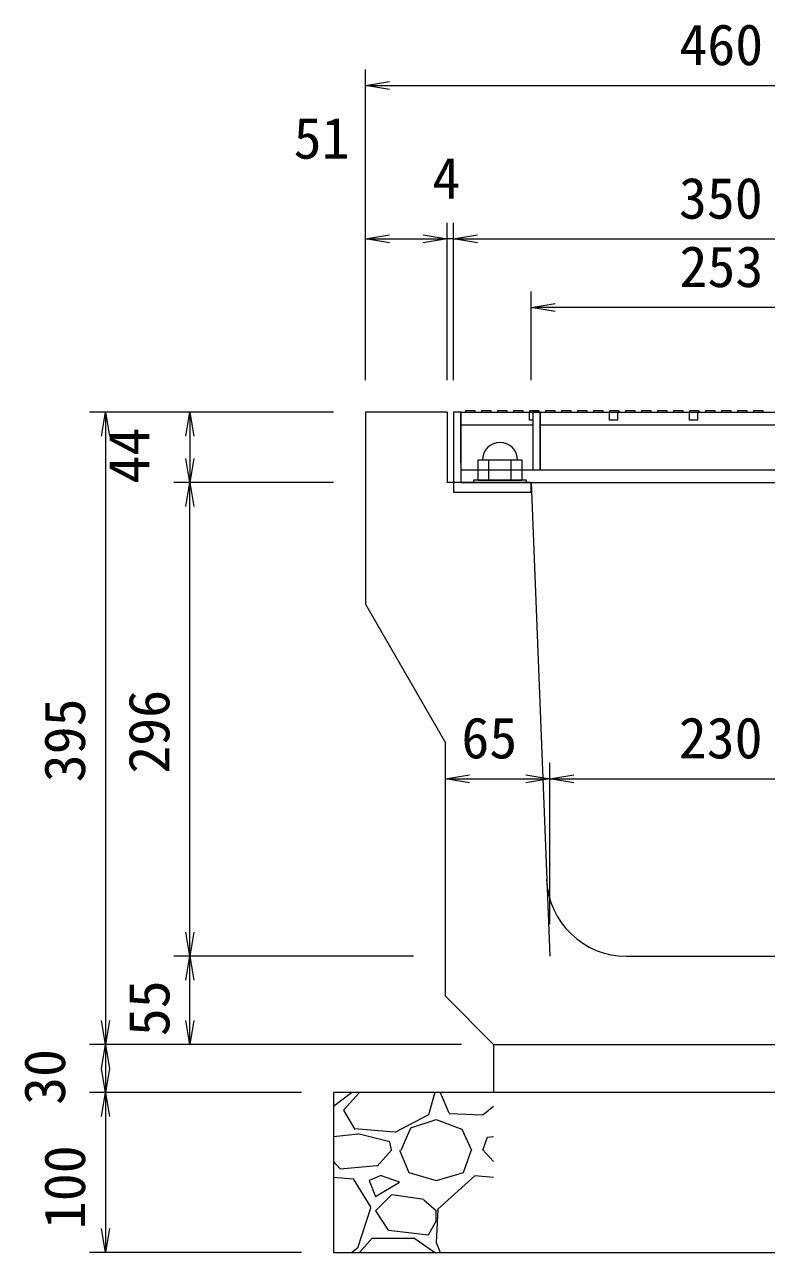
# Model space of a CAD drawing. Units: millimetres, scale not verified. Extents: x -2 to 84098, y 4 to 59404.
# Drawn here: x 11008 to 15645, y 43435 to 51106 of the extents above; entities that cross this region are included whole.
import ezdxf
from ezdxf.enums import TextEntityAlignment as Align

# ---------------------------------------------------------------- set-up
doc = ezdxf.new("R2010")
doc.units = ezdxf.units.MM
doc.header["$LTSCALE"] = 100
for name, color, linetype, lineweight in [('0_2', 7, 'Continuous', 18), ('D-STR-DIM（寸法）', 7, 'Continuous', 18), ('D-STR-STRn（構造物）', 7, 'Continuous', 18), ('D-STR（構造物外形線）', 1, 'Continuous', 18)]:
    doc.layers.add(name, color=color, linetype=linetype, lineweight=lineweight)
doc.styles.add('ＭＳ ゴシック', font='')
doc.styles.get('ＭＳ ゴシック').set_extended_font_data('MS Gothic')

msp = doc.modelspace()

# ---------------------------------------------------------------- linework, layer by layer
at = {"layer": '0_2'}
for p, q in [((13139.8, 50725.9), (13289.8, 50750.9)), ((13289.8, 50700.9), (13139.8, 50725.9)), ((13139.8, 50725.9), (13159.8, 50725.9)), ((13139.8, 49766.7), (13289.8, 49791.7)), ((13499.8, 49791.7), (13649.8, 49766.7)), ((13499.8, 49791.7), (13649.8, 49766.7)), ((13689.8, 49766.7), (13839.8, 49791.7)), ((13689.8, 49766.7), (13839.8, 49791.7)), ((13289.8, 49741.7), (13139.8, 49766.7)), ((13139.8, 49766.7), (13159.8, 49766.7)), ((13649.8, 49766.7), (13499.8, 49741.7)), ((13649.8, 49766.7), (13499.8, 49741.7)), ((13649.8, 49766.7), (13629.8, 49766.7)), ((13649.8, 49766.7), (13629.8, 49766.7)), ((13839.8, 49741.7), (13689.8, 49766.7)), ((13689.8, 49766.7), (13709.8, 49766.7)), ((13839.8, 49741.7), (13689.8, 49766.7)), ((13689.8, 49766.7), (13709.8, 49766.7)), ((14174.8, 49339.2), (14324.8, 49364.2)), ((14324.8, 49314.2), (14174.8, 49339.2)), ((14174.8, 49339.2), (14194.8, 49339.2)), ((11488.8, 48535.4), (11513.8, 48685.4)), ((11513.8, 48685.4), (11538.8, 48535.4)), ((11513.8, 48685.4), (11513.8, 48665.4)), ((12015.8, 48535.4), (12040.8, 48685.4)), ((12040.8, 48685.4), (12065.8, 48535.4)), ((12040.8, 48685.4), (12040.8, 48665.4)), ((12040.8, 48245.4), (12015.8, 48395.4)), ((12065.8, 48395.4), (12040.8, 48245.4)), ((14118.4, 48385.4), (13841.3, 48385.4)), ((13841.3, 48385.4), (13841.3, 48260.4)), ((13910.6, 48260.4), (13910.6, 48385.4)), ((14049.1, 48260.4), (14049.1, 48385.4)), ((14118.4, 48260.4), (14118.4, 48385.4)), ((12040.8, 48245.4), (12040.8, 48265.4)), ((14144.8, 48260.4), (13814.8, 48260.4)), ((13814.8, 48260.4), (13814.8, 48245.4)), ((13841.3, 48260.4), (14118.4, 48260.4)), ((14144.8, 48245.4), (14144.8, 48260.4)), ((12015.8, 48095.4), (12040.8, 48245.4)), ((12040.8, 48245.4), (12065.8, 48095.4)), ((12040.8, 48245.4), (12040.8, 48225.4)), ((13814.8, 48245.4), (13979.8, 48245.4)), ((13979.8, 48245.4), (14144.8, 48245.4)), ((13639.8, 46395), (13789.8, 46420)), ((14140.1, 46420), (14290.1, 46395)), ((14290.1, 46395), (14440.1, 46420)), ((13789.8, 46370), (13639.8, 46395)), ((13639.8, 46395), (13659.8, 46395)), ((14290.1, 46395), (14140.1, 46370)), ((14290.1, 46395), (14270.1, 46395)), ((14440.1, 46370), (14290.1, 46395)), ((14290.1, 46395), (14310.1, 46395)), ((12040.8, 45285.4), (12015.8, 45435.4)), ((12065.8, 45435.4), (12040.8, 45285.4)), ((12015.8, 45135.4), (12040.8, 45285.4)), ((12040.8, 45285.4), (12040.8, 45305.4)), ((12040.8, 45285.4), (12065.8, 45135.4)), ((12040.8, 45285.4), (12040.8, 45265.4)), ((11513.8, 44735.4), (11488.8, 44885.4)), ((11538.8, 44885.4), (11513.8, 44735.4)), ((12040.8, 44735.4), (12015.8, 44885.4)), ((12065.8, 44885.4), (12040.8, 44735.4)), ((11488.8, 44585.4), (11513.8, 44735.4)), ((11513.8, 44735.4), (11513.8, 44755.4)), ((11513.8, 44735.4), (11538.8, 44585.4)), ((11513.8, 44735.4), (11513.8, 44715.4)), ((12040.8, 44735.4), (12040.8, 44755.4)), ((11513.8, 44435.4), (11488.8, 44585.4)), ((11538.8, 44585.4), (11513.8, 44435.4)), ((11488.8, 44285.4), (11513.8, 44435.4)), ((11513.8, 44435.4), (11513.8, 44455.4)), ((11513.8, 44435.4), (11538.8, 44285.4)), ((11513.8, 44435.4), (11513.8, 44415.4)), ((11513.8, 43435.4), (11488.8, 43585.4)), ((11538.8, 43585.4), (11513.8, 43435.4)), ((11513.8, 43435.4), (11513.8, 43455.4))]:
    msp.add_line(p, q, dxfattribs=at)
msp.add_arc((13979.8, 48385.4), 110, 0, 180, dxfattribs=at)
at = {"layer": 'D-STR-DIM（寸法）'}
for p, q in [((13139.8, 48885.4), (13139.8, 50825.9)), ((13159.8, 50725.9), (17719.8, 50725.9)), ((13139.8, 48885.4), (13139.8, 49866.7)), ((13649.8, 48885.4), (13649.8, 49866.7)), ((13649.8, 48885.4), (13649.8, 49866.7)), ((13689.8, 48885.4), (13689.8, 49866.7)), ((13689.8, 48885.4), (13689.8, 49866.7)), ((13159.8, 49766.7), (13629.8, 49766.7)), ((13629.8, 49766.7), (13609.8, 49766.7)), ((13689.8, 49766.7), (13649.8, 49766.7)), ((13709.8, 49766.7), (17169.8, 49766.7)), ((13709.8, 49766.7), (13729.8, 49766.7)), ((14174.8, 48885.4), (14174.8, 49439.2)), ((16684.8, 49339.2), (14194.8, 49339.2)), ((12939.8, 48685.4), (11413.8, 48685.4)), ((11513.8, 48665.4), (11513.8, 44755.4)), ((12939.8, 48685.4), (11940.8, 48685.4)), ((12040.8, 48665.4), (12040.8, 48265.4)), ((12939.8, 48245.4), (11940.8, 48245.4)), ((12939.8, 48245.4), (11940.8, 48245.4)), ((12040.8, 45305.4), (12040.8, 48225.4)), ((13639.8, 45485.4), (13639.8, 46495)), ((14290.1, 45485.4), (14290.1, 46495)), ((14290.1, 45485.4), (14290.1, 46495)), ((13659.8, 46395), (14270.1, 46395)), ((14310.1, 46395), (16569.6, 46395)), ((13439.8, 45285.4), (11940.8, 45285.4)), ((13439.8, 45285.4), (11940.8, 45285.4)), ((12040.8, 44755.4), (12040.8, 45265.4)), ((13739.8, 44735.4), (11413.8, 44735.4)), ((13739.8, 44735.4), (11413.8, 44735.4)), ((13739.8, 44735.4), (11940.8, 44735.4)), ((11513.8, 44715.4), (11513.8, 44455.4)), ((12739.8, 44435.4), (11413.8, 44435.4)), ((12739.8, 44435.4), (11413.8, 44435.4)), ((11513.8, 44415.4), (11513.8, 43455.4)), ((12739.8, 43435.4), (11413.8, 43435.4))]:
    msp.add_line(p, q, dxfattribs=at)
at = {"layer": 'D-STR-STRn（構造物）'}
for p, q in [((13734.8, 48685.4), (13689.8, 48685.4)), ((13689.8, 48685.4), (13689.8, 48185.4)), ((13734.8, 48365.4), (13734.8, 48685.4)), ((13734.8, 48685.4), (13734.8, 48245.4)), ((13734.8, 48685.4), (14184.8, 48685.4)), ((13764.8, 48692.4), (13764.8, 48685.4)), ((13824.8, 48692.4), (13764.8, 48692.4)), ((13824.8, 48685.4), (13824.8, 48692.4)), ((13864.8, 48692.4), (13864.8, 48685.4)), ((13924.8, 48692.4), (13864.8, 48692.4)), ((13924.8, 48685.4), (13924.8, 48692.4)), ((13964.8, 48692.4), (13964.8, 48685.4)), ((14024.8, 48692.4), (13964.8, 48692.4)), ((14024.8, 48685.4), (14024.8, 48692.4)), ((14064.8, 48692.4), (14064.8, 48685.4)), ((14124.8, 48692.4), (14064.8, 48692.4)), ((14124.8, 48685.4), (14124.8, 48692.4)), ((14164.8, 48692.4), (14164.8, 48685.4)), ((14224.8, 48692.4), (14164.8, 48692.4)), ((14164.8, 48635.4), (14164.8, 48685.4)), ((14164.8, 48685.4), (14184.8, 48685.4)), ((14184.8, 48635.4), (14164.8, 48635.4)), ((14184.8, 48685.4), (14184.8, 48325.4)), ((14229.8, 48685.4), (14184.8, 48685.4)), ((14184.8, 48685.4), (14184.8, 48325.4)), ((14184.8, 48685.4), (14214.8, 48685.4)), ((14184.8, 48685.4), (14229.8, 48685.4)), ((14224.8, 48685.4), (14224.8, 48692.4)), ((14229.8, 48685.4), (14229.8, 48325.4)), ((14229.8, 48325.4), (14229.8, 48685.4)), ((14229.8, 48685.4), (16649.8, 48685.4)), ((14264.8, 48692.4), (14264.8, 48685.4)), ((14324.8, 48692.4), (14264.8, 48692.4)), ((14324.8, 48685.4), (14324.8, 48692.4)), ((14364.8, 48692.4), (14364.8, 48685.4)), ((14424.8, 48692.4), (14364.8, 48692.4)), ((14424.8, 48685.4), (14424.8, 48692.4)), ((14464.8, 48692.4), (14464.8, 48685.4)), ((14524.8, 48692.4), (14464.8, 48692.4)), ((14524.8, 48685.4), (14524.8, 48692.4)), ((14564.8, 48692.4), (14564.8, 48685.4)), ((14624.8, 48692.4), (14564.8, 48692.4)), ((14624.8, 48685.4), (14624.8, 48692.4)), ((14664.8, 48692.4), (14664.8, 48685.4)), ((14724.8, 48692.4), (14664.8, 48692.4)), ((14664.8, 48635.4), (14664.8, 48685.4)), ((14664.8, 48685.4), (14714.8, 48685.4)), ((14714.8, 48635.4), (14664.8, 48635.4)), ((14714.8, 48685.4), (14714.8, 48635.4)), ((14724.8, 48685.4), (14724.8, 48692.4)), ((14764.8, 48692.4), (14764.8, 48685.4)), ((14824.8, 48692.4), (14764.8, 48692.4)), ((14824.8, 48685.4), (14824.8, 48692.4)), ((14864.8, 48692.4), (14864.8, 48685.4)), ((14924.8, 48692.4), (14864.8, 48692.4)), ((14924.8, 48685.4), (14924.8, 48692.4)), ((14964.8, 48692.4), (14964.8, 48685.4)), ((15024.8, 48692.4), (14964.8, 48692.4)), ((15024.8, 48685.4), (15024.8, 48692.4)), ((15064.8, 48692.4), (15064.8, 48685.4)), ((15124.8, 48692.4), (15064.8, 48692.4)), ((15124.8, 48685.4), (15124.8, 48692.4)), ((15164.8, 48692.4), (15164.8, 48685.4)), ((15224.8, 48692.4), (15164.8, 48692.4)), ((15164.8, 48635.4), (15164.8, 48685.4)), ((15164.8, 48685.4), (15214.8, 48685.4)), ((15214.8, 48635.4), (15164.8, 48635.4)), ((15214.8, 48685.4), (15214.8, 48635.4)), ((15224.8, 48685.4), (15224.8, 48692.4)), ((15264.8, 48692.4), (15264.8, 48685.4)), ((15324.8, 48692.4), (15264.8, 48692.4)), ((15324.8, 48685.4), (15324.8, 48692.4)), ((15364.8, 48692.4), (15364.8, 48685.4)), ((15424.8, 48692.4), (15364.8, 48692.4)), ((15424.8, 48685.4), (15424.8, 48692.4)), ((15464.8, 48692.4), (15464.8, 48685.4)), ((15524.8, 48692.4), (15464.8, 48692.4)), ((15524.8, 48685.4), (15524.8, 48692.4)), ((15564.8, 48692.4), (15564.8, 48685.4)), ((15624.8, 48692.4), (15564.8, 48692.4)), ((15624.8, 48685.4), (15624.8, 48692.4)), ((13734.8, 48605.4), (14184.8, 48605.4)), ((14229.8, 48605.4), (16649.8, 48605.4)), ((13734.8, 48325.4), (14184.8, 48325.4)), ((14184.8, 48325.4), (14229.8, 48325.4)), ((14184.8, 48325.4), (14229.8, 48325.4)), ((14229.8, 48325.4), (16649.8, 48325.4)), ((13689.8, 48245.4), (13689.8, 48185.4)), ((13689.8, 48185.4), (14174.8, 48185.4)), ((13734.8, 48245.4), (17144.8, 48245.4)), ((14174.8, 48185.4), (14174.8, 48245.4)), ((13939.8, 44735.4), (13939.8, 44435.4)), ((13939.8, 44435.4), (12939.8, 44435.4)), ((12939.8, 44435.4), (12939.8, 43435.4)), ((12939.8, 44348.4), (13052.4, 44435.4)), ((13001.6, 44324.9), (13101, 44435.4)), ((13571.9, 44434.8), (13531.9, 44294.8)), ((13606, 44435.4), (13659.9, 44307.2)), ((16939.8, 44435.4), (13939.8, 44435.4)), ((13871.6, 44295.6), (13939.8, 44348.4)), ((13073.6, 44204.4), (13003.6, 44324.4)), ((13532.1, 44294.2), (13322.1, 44184.2)), ((13421.7, 44214.9), (13581.7, 44264.9)), ((13581.2, 44264.9), (13741.2, 44204.9)), ((13661, 44304.4), (13871, 44294.4)), ((13321, 44187), (13071, 44207)), ((13361.4, 44074.9), (13421.4, 44214.9)), ((13741.7, 44204.6), (13801.7, 44074.6)), ((13092.5, 44173.8), (12939.8, 44157.7)), ((13291.2, 44125.5), (13091.2, 44175.5)), ((13301.7, 44074.3), (13291.7, 44124.3)), ((13871.4, 44075.2), (13901.4, 44155.2)), ((13939.8, 44157.7), (13902.5, 44153.8)), ((13301.6, 44074.9), (13211.6, 43974.9)), ((13350.7, 44075.2), (13410.7, 43935.2)), ((13751.3, 43935.4), (13801.3, 44075.4)), ((13939.8, 44003.4), (13871.3, 44078.2)), ((12981.3, 43958.2), (12939.8, 44003.4)), ((13210.9, 43975.5), (12980.9, 43955.5)), ((13061.9, 43893.9), (12939.8, 43904.1)), ((13173.8, 43715.5), (13063.8, 43895.5)), ((13161.2, 43884.9), (13201.2, 43784.9)), ((13231.5, 43914.5), (13161.5, 43884.5)), ((13351.9, 43875.1), (13231.9, 43915.1)), ((13410.8, 43934.2), (13580.8, 43884.2)), ((13582.1, 43884.3), (13752.1, 43934.3)), ((13821.8, 43914.8), (13591.8, 43704.8)), ((13939.8, 43904.1), (13821.9, 43913.9)), ((13201.2, 43785.1), (13351.2, 43875.1)), ((13301.5, 43794.9), (13201.5, 43694.9)), ((13502.7, 43765.5), (13302.7, 43795.5)), ((13583.7, 43692.8), (13503.7, 43762.8)), ((13091.7, 43464.6), (13171.7, 43714.6)), ((13201.3, 43695.3), (13281.3, 43575.3)), ((13591.1, 43705.4), (13581.1, 43495.4)), ((13581.6, 43635), (13581.6, 43695)), ((13281.9, 43574.5), (13531.9, 43544.5)), ((13531.9, 43545.1), (13581.9, 43635.1)), ((13101, 43435.4), (13181.6, 43524.9)), ((13181.6, 43525), (13441.6, 43525)), ((13441.3, 43527.2), (13571.3, 43437.2)), ((13579.9, 43497.2), (13606, 43435.4)), ((12939.8, 43435.4), (17939.8, 43435.4)), ((13052.4, 43435.4), (13091.6, 43465.6))]:
    msp.add_line(p, q, dxfattribs=at)
at = {"layer": 'D-STR（構造物外形線）'}
for p, q in [((13139.8, 48685.4), (13139.8, 47485.4)), ((13649.8, 48685.4), (13139.8, 48685.4)), ((13649.8, 48685.4), (13649.8, 48245.4)), ((13649.8, 48685.4), (13649.8, 48245.4)), ((14174.8, 48245.4), (13649.8, 48245.4)), ((14174.8, 48245.4), (14290.1, 45285.4)), ((13139.8, 47485.4), (13639.8, 46619.3)), ((13639.8, 45035.4), (13639.8, 46619.3)), ((14770.2, 45285.4), (16109.4, 45285.4)), ((13939.8, 44735.4), (13639.8, 45035.4)), ((13939.8, 44735.4), (16939.8, 44735.4))]:
    msp.add_line(p, q, dxfattribs=at)
msp.add_arc((14770.2, 45785.4), 500, 182.29061, 270, dxfattribs=at)

# ---------------------------------------------------------------- texts
at = {"layer": 'D-STR-DIM（寸法）', "style": 'ＭＳ ゴシック'}
for s, p in [('460', (15100.5, 50775.9)), ('51', (12690.1, 50191.7)), ('4', (13557, 49941.7)), ('350', (15097.8, 49816.7)), ('253', (15101.4, 49389.2)), ('65', (13738.4, 46445)), ('230', (15097, 46445))]:
    msp.add_text(s, height=256.6, dxfattribs=at).set_placement(p, align=Align.BOTTOM_LEFT)
for s, p in [('44', (11865.8, 48238.8)), ('395', (11463.8, 46372.8)), ('296', (11990.8, 46426)), ('55', (11990.8, 44786.5)), ('30', (11338.8, 44357.1)), ('100', (11463.8, 43580.9))]:
    msp.add_text(s, height=256.6, rotation=90, dxfattribs=at).set_placement(p, align=Align.BOTTOM_LEFT)

doc.saveas('drawing.dxf')
